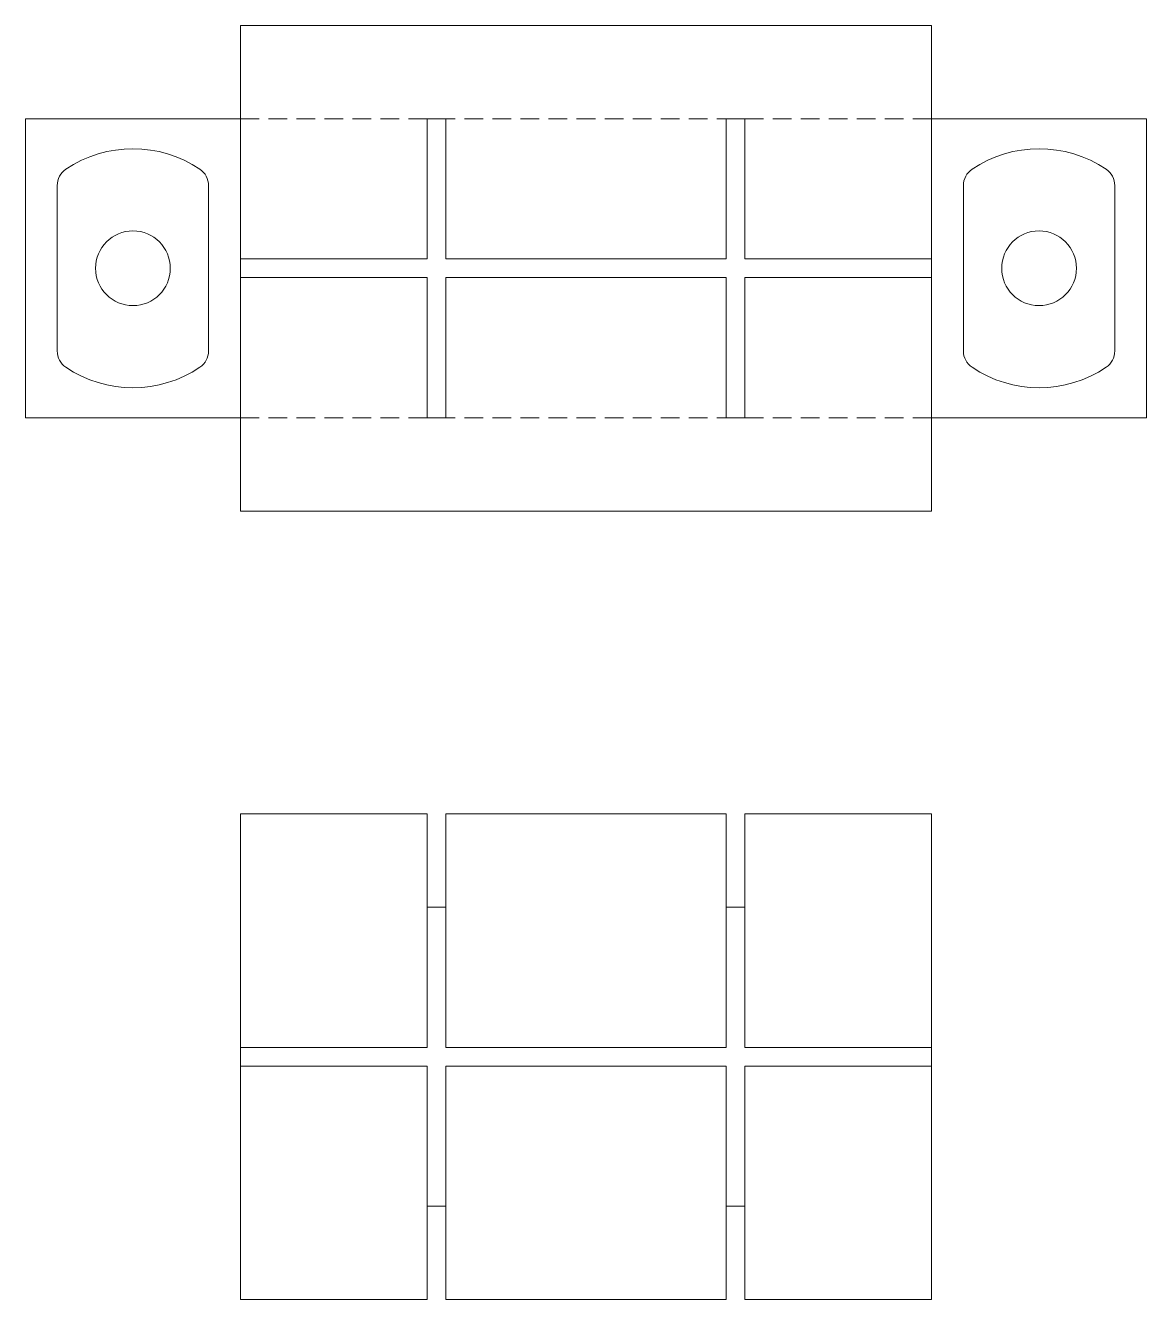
# Model space of a CAD drawing. Header units: inches. Extents: x 24 to 144, y 28 to 165.
import ezdxf

# ---------------------------------------------------------------- set-up
doc = ezdxf.new("R2010")
doc.units = ezdxf.units.IN
doc.header["$MEASUREMENT"] = 0
doc.linetypes.add('DASHED', pattern=[0.3, 0.2, -0.1])

msp = doc.modelspace()

# ---------------------------------------------------------------- linework, layer by layer
at = {"linetype": 'ByBlock', "lineweight": 5}
for p, q in [((34.39, 154.88), (47.39, 154.88)), ((121.39, 154.88), (134.39, 154.88)), ((34.39, 122.88), (47.39, 122.88)), ((121.39, 122.88), (134.39, 122.88))]:
    msp.add_line(p, q, dxfattribs=at)
at = {"linetype": 'DASHED', "lineweight": 5, "ltscale": 10}
for p, q in [((47.39, 154.88), (121.39, 154.88)), ((47.39, 122.88), (121.39, 122.88))]:
    msp.add_line(p, q, dxfattribs=at)
at = {"color": 7, "linetype": 'ByBlock', "lineweight": 5}
for p, q in [((27.79, 147.74), (27.79, 130.02)), ((43.99, 147.74), (43.99, 130.02)), ((124.79, 147.74), (124.79, 130.02)), ((140.99, 147.74), (140.99, 130.02))]:
    msp.add_line(p, q, dxfattribs=at)
at = {"color": 6, "linetype": 'ByBlock', "lineweight": 5}
for p, q in [((67.39, 70.45), (69.39, 70.45)), ((99.39, 70.45), (101.39, 70.45)), ((47.39, 53.45), (47.39, 55.45)), ((121.39, 53.45), (121.39, 55.45)), ((69.39, 38.45), (67.39, 38.45)), ((101.39, 38.45), (99.39, 38.45))]:
    msp.add_line(p, q, dxfattribs=at)
at = {"color": 7, "linetype": 'ByBlock', "lineweight": 5}
msp.add_lwpolyline([(121.39, 164.88), (47.39, 164.88), (47.39, 112.88), (121.39, 112.88)], close=True, dxfattribs=at)
at = {"linetype": 'ByBlock', "lineweight": 5}
for points in [[(47.39, 122.88), (47.39, 154.88), (24.39, 154.88), (24.39, 122.88)], [(121.39, 122.88), (121.39, 154.88), (144.39, 154.88), (144.39, 122.88)]]:
    msp.add_lwpolyline(points, close=True, dxfattribs=at)
for points in [[(67.39, 139.88), (67.39, 154.88), (69.39, 154.88), (69.39, 139.88)], [(99.39, 139.88), (99.39, 154.88), (101.39, 154.88), (101.39, 139.88)], [(67.39, 139.88), (47.39, 139.88), (47.39, 137.88), (67.39, 137.88)], [(99.39, 139.88), (69.39, 139.88)], [(101.39, 137.88), (121.39, 137.88), (121.39, 139.88), (101.39, 139.88)], [(69.39, 137.88), (69.39, 122.88), (67.39, 122.88), (67.39, 137.88)], [(69.39, 137.88), (99.39, 137.88)], [(101.39, 137.88), (101.39, 122.88), (99.39, 122.88), (99.39, 137.88)]]:
    msp.add_lwpolyline(points, dxfattribs=at)
at = {"color": 6, "linetype": 'ByBlock', "lineweight": 5}
for points in [[(47.39, 80.45), (67.39, 80.45), (67.39, 55.45), (47.39, 55.45)], [(69.39, 80.45), (99.39, 80.45), (99.39, 55.45), (69.39, 55.45)], [(101.39, 55.45), (121.39, 55.45), (121.39, 80.45), (101.39, 80.45)], [(47.39, 53.45), (67.39, 53.45), (67.39, 28.45), (47.39, 28.45)], [(69.39, 53.45), (99.39, 53.45), (99.39, 28.45), (69.39, 28.45)], [(101.39, 28.45), (121.39, 28.45), (121.39, 53.45), (101.39, 53.45)]]:
    msp.add_lwpolyline(points, close=True, dxfattribs=at)
at = {"color": 7, "linetype": 'ByBlock', "lineweight": 5}
for centre in [(35.89, 138.88), (132.89, 138.88)]:
    msp.add_circle(centre, 4, dxfattribs=at)
for centre, radius, start, end in [((35.89, 138.88), 12.8, 55.8925, 124.1075), ((132.89, 138.88), 12.8, 55.8925, 124.1075), ((29.89, 147.74), 2.1, 124.1075, 180), ((41.89, 147.74), 2.1, 0, 55.8925), ((126.89, 147.74), 2.1, 124.1075, 180), ((138.89, 147.74), 2.1, 0, 55.8925), ((29.89, 130.02), 2.1, 180, 235.8925), ((41.89, 130.02), 2.1, 304.1075, 0), ((126.89, 130.02), 2.1, 180, 235.8925), ((138.89, 130.02), 2.1, 304.1075, 0), ((35.89, 138.88), 12.8, 235.8925, 304.1075), ((132.89, 138.88), 12.8, 235.8925, 304.1075)]:
    msp.add_arc(centre, radius, start, end, dxfattribs=at)

doc.saveas('drawing.dxf')
